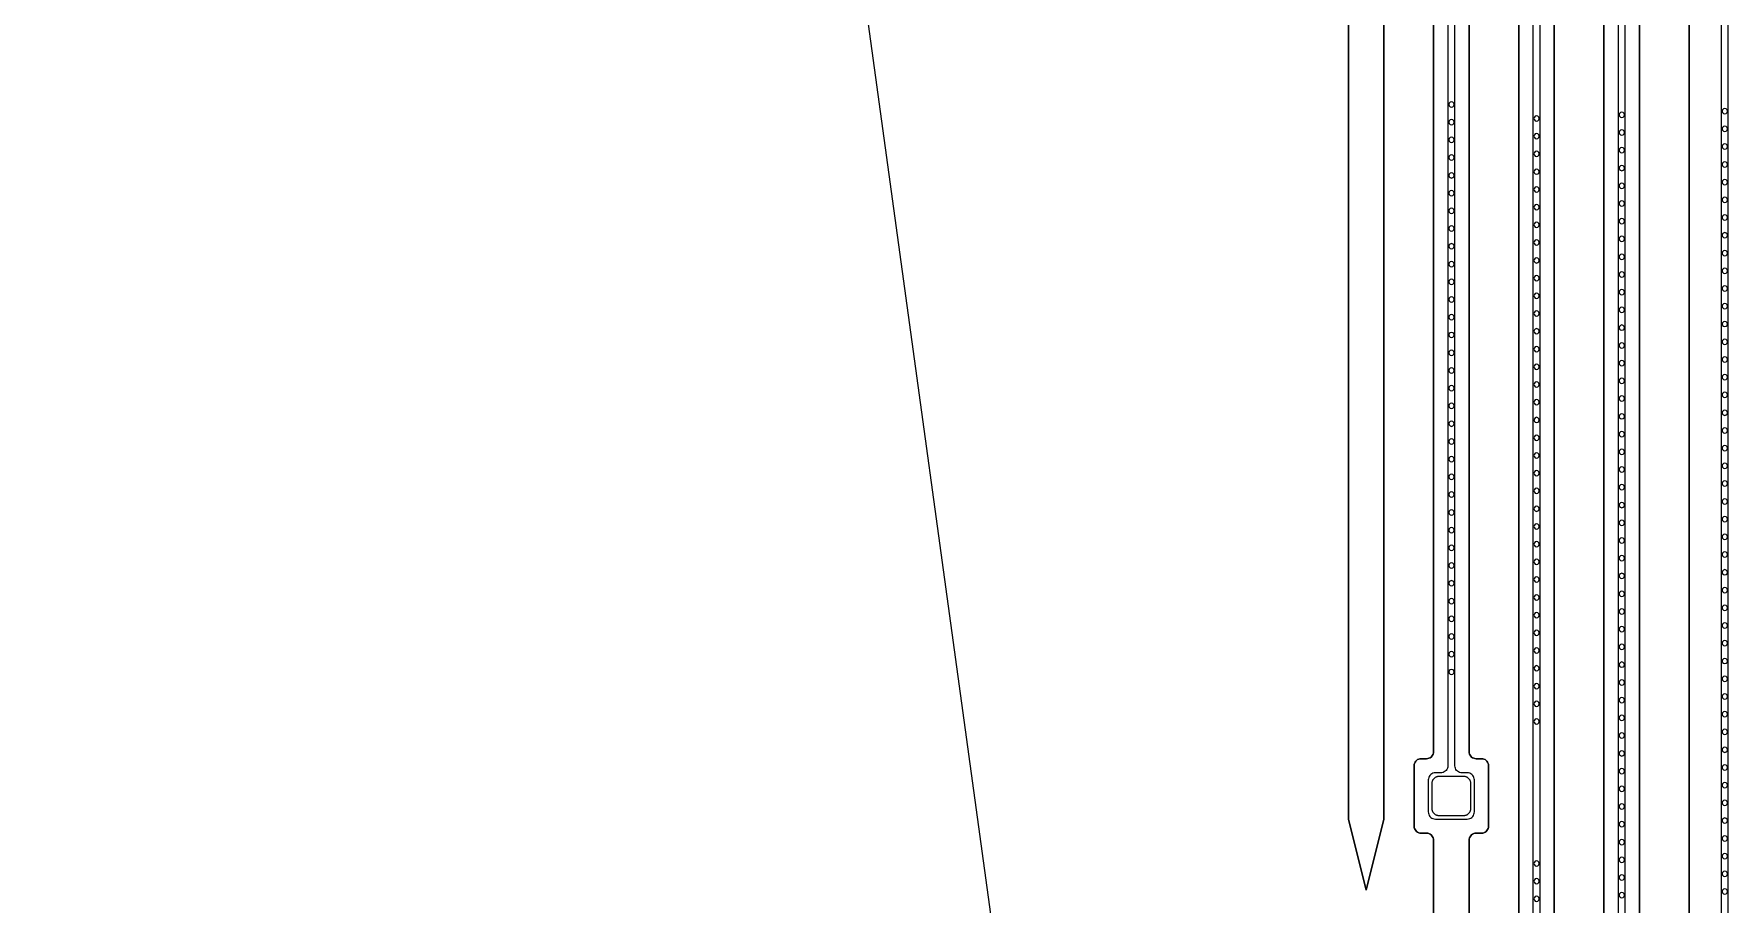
# Model space of a CAD drawing. Header units: metres. Extents: x -1550 to 1550, y -904 to 26100.
# Drawn here: x -488.5 to -11, y 604.4 to 849.7 of the extents above; entities that cross this region are included whole.
import ezdxf

# ---------------------------------------------------------------- set-up
doc = ezdxf.new("R2010")
doc.units = ezdxf.units.M
for name, color, linetype in [('Electrodes', 2, 'CONTINUOUS'), ('Metal', 4, 'CONTINUOUS'), ('pattern_ionp', 7, 'CONTINUOUS'), ('Polyimide', 3, 'CONTINUOUS'), ('Polyimide_Negative', 5, 'CONTINUOUS')]:
    doc.layers.add(name, color=color, linetype=linetype)

msp = doc.modelspace()

# ---------------------------------------------------------------- linework, layer by layer
at = {"layer": 'Electrodes'}
msp.add_lwpolyline([(-85.5, 629.42), (-85.36, 629.43), (-85.23, 629.44), (-85.09, 629.46), (-84.96, 629.49), (-84.83, 629.54), (-84.7, 629.59), (-84.58, 629.64), (-84.46, 629.71), (-84.35, 629.79), (-84.24, 629.87), (-84.13, 629.96), (-84.04, 630.06), (-83.95, 630.16), (-83.87, 630.27), (-83.79, 630.38), (-83.72, 630.5), (-83.67, 630.62), (-83.62, 630.75), (-83.57, 630.88), (-83.54, 631.01), (-83.52, 631.15), (-83.5, 631.28), (-83.5, 631.42), (-83.5, 638.42), (-83.5, 638.56), (-83.52, 638.69), (-83.54, 638.83), (-83.57, 638.96), (-83.62, 639.09), (-83.67, 639.22), (-83.72, 639.34), (-83.79, 639.46), (-83.87, 639.57), (-83.95, 639.68), (-84.04, 639.79), (-84.13, 639.88), (-84.24, 639.97), (-84.35, 640.05), (-84.46, 640.13), (-84.58, 640.2), (-84.7, 640.26), (-84.83, 640.31), (-84.96, 640.35), (-85.09, 640.38), (-85.23, 640.4), (-85.36, 640.42), (-85.5, 640.42), (-92.5, 640.42), (-92.64, 640.42), (-92.77, 640.4), (-92.91, 640.38), (-93.04, 640.35), (-93.17, 640.31), (-93.3, 640.26), (-93.42, 640.2), (-93.54, 640.13), (-93.65, 640.05), (-93.76, 639.97), (-93.87, 639.88), (-93.96, 639.79), (-94.05, 639.68), (-94.13, 639.57), (-94.21, 639.46), (-94.28, 639.34), (-94.33, 639.22), (-94.38, 639.09), (-94.43, 638.96), (-94.46, 638.83), (-94.48, 638.69), (-94.5, 638.56), (-94.5, 638.42), (-94.5, 631.42), (-94.5, 631.28), (-94.48, 631.15), (-94.46, 631.01), (-94.43, 630.88), (-94.38, 630.75), (-94.33, 630.62), (-94.28, 630.5), (-94.21, 630.38), (-94.13, 630.27), (-94.05, 630.16), (-93.96, 630.06), (-93.87, 629.96), (-93.76, 629.87), (-93.65, 629.79), (-93.54, 629.71), (-93.42, 629.64), (-93.3, 629.59), (-93.17, 629.54), (-93.04, 629.49), (-92.91, 629.46), (-92.77, 629.44), (-92.64, 629.43), (-92.5, 629.42), (-85.5, 629.42)], close=True, dxfattribs=at)
at = {"layer": 'Metal'}
for points in [[(-90, 11993.5), (-90, 643.42), (-90.03, 643.07), (-90.12, 642.74), (-90.27, 642.42), (-90.47, 642.14), (-90.71, 641.89), (-91, 641.69), (-91.32, 641.54), (-91.65, 641.45), (-92, 641.42), (-93.5, 641.42), (-93.85, 641.39), (-94.18, 641.3), (-94.5, 641.15), (-94.79, 640.95), (-95.03, 640.71), (-95.23, 640.42), (-95.38, 640.1), (-95.47, 639.77), (-95.5, 639.42), (-95.5, 630.42), (-95.47, 630.07), (-95.38, 629.74), (-95.23, 629.42), (-95.03, 629.14), (-94.79, 628.89), (-94.5, 628.69), (-94.18, 628.54), (-93.85, 628.45), (-93.5, 628.42), (-84.5, 628.42), (-84.15, 628.45), (-83.82, 628.54), (-83.5, 628.69), (-83.21, 628.89), (-82.97, 629.14), (-82.77, 629.42), (-82.62, 629.74), (-82.53, 630.07), (-82.5, 630.42), (-82.5, 639.42), (-82.53, 639.77), (-82.62, 640.1), (-82.77, 640.42), (-82.97, 640.71), (-83.21, 640.95), (-83.5, 641.15), (-83.82, 641.3), (-84.15, 641.39), (-84.5, 641.42), (-86, 641.42), (-86.35, 641.45), (-86.68, 641.54), (-87, 641.69), (-87.29, 641.89), (-87.53, 642.14), (-87.73, 642.42), (-87.88, 642.74), (-87.97, 643.07), (-88, 643.42), (-88, 11993.5)], [(-66, 11993.5), (-66, 389.45)], [(-64, 389.45), (-64, 11993.5)], [(-42, 11993.5), (-42, 135.48)], [(-40, 135.48), (-40, 11993.5)], [(-13, 11993.5), (-13, -118.48)], [(-11, -118.48), (-11, 11993.5)]]:
    msp.add_lwpolyline(points, dxfattribs=at)
at = {"layer": 'pattern_ionp'}
for points in [[(-88.21, 829.86), (-88.31, 830.24), (-88.59, 830.51), (-88.96, 830.61), (-89.34, 830.51), (-89.61, 830.24), (-89.71, 829.86), (-89.61, 829.49), (-89.34, 829.21), (-88.96, 829.11), (-88.59, 829.21), (-88.31, 829.49), (-88.21, 829.86)], [(-64.21, 825.9), (-64.31, 826.27), (-64.59, 826.55), (-64.96, 826.65), (-65.34, 826.55), (-65.61, 826.27), (-65.71, 825.9), (-65.61, 825.52), (-65.34, 825.25), (-64.96, 825.15), (-64.59, 825.25), (-64.31, 825.52), (-64.21, 825.9)], [(-40.21, 826.93), (-40.31, 827.3), (-40.59, 827.58), (-40.96, 827.68), (-41.34, 827.58), (-41.61, 827.3), (-41.71, 826.93), (-41.61, 826.55), (-41.34, 826.28), (-40.96, 826.18), (-40.59, 826.28), (-40.31, 826.55), (-40.21, 826.93)], [(-11.21, 827.96), (-11.31, 828.33), (-11.59, 828.61), (-11.96, 828.71), (-12.34, 828.61), (-12.61, 828.33), (-12.71, 827.96), (-12.61, 827.58), (-12.34, 827.31), (-11.96, 827.21), (-11.59, 827.31), (-11.31, 827.58), (-11.21, 827.96)], [(-88.21, 824.86), (-88.31, 825.24), (-88.59, 825.51), (-88.96, 825.61), (-89.34, 825.51), (-89.61, 825.24), (-89.71, 824.86), (-89.61, 824.49), (-89.34, 824.21), (-88.96, 824.11), (-88.59, 824.21), (-88.31, 824.49), (-88.21, 824.86)], [(-64.21, 820.9), (-64.31, 821.27), (-64.59, 821.55), (-64.96, 821.65), (-65.34, 821.55), (-65.61, 821.27), (-65.71, 820.9), (-65.61, 820.52), (-65.34, 820.25), (-64.96, 820.15), (-64.59, 820.25), (-64.31, 820.52), (-64.21, 820.9)], [(-40.21, 821.93), (-40.31, 822.3), (-40.59, 822.58), (-40.96, 822.68), (-41.34, 822.58), (-41.61, 822.3), (-41.71, 821.93), (-41.61, 821.55), (-41.34, 821.28), (-40.96, 821.18), (-40.59, 821.28), (-40.31, 821.55), (-40.21, 821.93)], [(-11.21, 822.96), (-11.31, 823.33), (-11.59, 823.61), (-11.96, 823.71), (-12.34, 823.61), (-12.61, 823.33), (-12.71, 822.96), (-12.61, 822.58), (-12.34, 822.31), (-11.96, 822.21), (-11.59, 822.31), (-11.31, 822.58), (-11.21, 822.96)], [(-88.21, 819.86), (-88.31, 820.24), (-88.59, 820.51), (-88.96, 820.61), (-89.34, 820.51), (-89.61, 820.24), (-89.71, 819.86), (-89.61, 819.49), (-89.34, 819.21), (-88.96, 819.11), (-88.59, 819.21), (-88.31, 819.49), (-88.21, 819.86)], [(-64.21, 815.9), (-64.31, 816.27), (-64.59, 816.55), (-64.96, 816.65), (-65.34, 816.55), (-65.61, 816.27), (-65.71, 815.9), (-65.61, 815.52), (-65.34, 815.25), (-64.96, 815.15), (-64.59, 815.25), (-64.31, 815.52), (-64.21, 815.9)], [(-40.21, 816.93), (-40.31, 817.3), (-40.59, 817.58), (-40.96, 817.68), (-41.34, 817.58), (-41.61, 817.3), (-41.71, 816.93), (-41.61, 816.55), (-41.34, 816.28), (-40.96, 816.18), (-40.59, 816.28), (-40.31, 816.55), (-40.21, 816.93)], [(-11.21, 817.96), (-11.31, 818.33), (-11.59, 818.61), (-11.96, 818.71), (-12.34, 818.61), (-12.61, 818.33), (-12.71, 817.96), (-12.61, 817.58), (-12.34, 817.31), (-11.96, 817.21), (-11.59, 817.31), (-11.31, 817.58), (-11.21, 817.96)], [(-88.21, 814.86), (-88.31, 815.24), (-88.59, 815.51), (-88.96, 815.61), (-89.34, 815.51), (-89.61, 815.24), (-89.71, 814.86), (-89.61, 814.49), (-89.34, 814.21), (-88.96, 814.11), (-88.59, 814.21), (-88.31, 814.49), (-88.21, 814.86)], [(-40.21, 811.93), (-40.31, 812.3), (-40.59, 812.58), (-40.96, 812.68), (-41.34, 812.58), (-41.61, 812.3), (-41.71, 811.93), (-41.61, 811.55), (-41.34, 811.28), (-40.96, 811.18), (-40.59, 811.28), (-40.31, 811.55), (-40.21, 811.93)], [(-11.21, 812.96), (-11.31, 813.33), (-11.59, 813.61), (-11.96, 813.71), (-12.34, 813.61), (-12.61, 813.33), (-12.71, 812.96), (-12.61, 812.58), (-12.34, 812.31), (-11.96, 812.21), (-11.59, 812.31), (-11.31, 812.58), (-11.21, 812.96)], [(-88.21, 809.86), (-88.31, 810.24), (-88.59, 810.51), (-88.96, 810.61), (-89.34, 810.51), (-89.61, 810.24), (-89.71, 809.86), (-89.61, 809.49), (-89.34, 809.21), (-88.96, 809.11), (-88.59, 809.21), (-88.31, 809.49), (-88.21, 809.86)], [(-64.21, 810.9), (-64.31, 811.27), (-64.59, 811.55), (-64.96, 811.65), (-65.34, 811.55), (-65.61, 811.27), (-65.71, 810.9), (-65.61, 810.52), (-65.34, 810.25), (-64.96, 810.15), (-64.59, 810.25), (-64.31, 810.52), (-64.21, 810.9)], [(-40.21, 806.93), (-40.31, 807.3), (-40.59, 807.58), (-40.96, 807.68), (-41.34, 807.58), (-41.61, 807.3), (-41.71, 806.93), (-41.61, 806.55), (-41.34, 806.28), (-40.96, 806.18), (-40.59, 806.28), (-40.31, 806.55), (-40.21, 806.93)], [(-11.21, 807.96), (-11.31, 808.33), (-11.59, 808.61), (-11.96, 808.71), (-12.34, 808.61), (-12.61, 808.33), (-12.71, 807.96), (-12.61, 807.58), (-12.34, 807.31), (-11.96, 807.21), (-11.59, 807.31), (-11.31, 807.58), (-11.21, 807.96)], [(-88.21, 804.86), (-88.31, 805.24), (-88.59, 805.51), (-88.96, 805.61), (-89.34, 805.51), (-89.61, 805.24), (-89.71, 804.86), (-89.61, 804.49), (-89.34, 804.21), (-88.96, 804.11), (-88.59, 804.21), (-88.31, 804.49), (-88.21, 804.86)], [(-64.21, 805.9), (-64.31, 806.27), (-64.59, 806.55), (-64.96, 806.65), (-65.34, 806.55), (-65.61, 806.27), (-65.71, 805.9), (-65.61, 805.52), (-65.34, 805.25), (-64.96, 805.15), (-64.59, 805.25), (-64.31, 805.52), (-64.21, 805.9)], [(-40.21, 801.93), (-40.31, 802.3), (-40.59, 802.58), (-40.96, 802.68), (-41.34, 802.58), (-41.61, 802.3), (-41.71, 801.93), (-41.61, 801.55), (-41.34, 801.28), (-40.96, 801.18), (-40.59, 801.28), (-40.31, 801.55), (-40.21, 801.93)], [(-11.21, 802.96), (-11.31, 803.33), (-11.59, 803.61), (-11.96, 803.71), (-12.34, 803.61), (-12.61, 803.33), (-12.71, 802.96), (-12.61, 802.58), (-12.34, 802.31), (-11.96, 802.21), (-11.59, 802.31), (-11.31, 802.58), (-11.21, 802.96)], [(-88.21, 799.86), (-88.31, 800.24), (-88.59, 800.51), (-88.96, 800.61), (-89.34, 800.51), (-89.61, 800.24), (-89.71, 799.86), (-89.61, 799.49), (-89.34, 799.21), (-88.96, 799.11), (-88.59, 799.21), (-88.31, 799.49), (-88.21, 799.86)], [(-64.21, 800.9), (-64.31, 801.27), (-64.59, 801.55), (-64.96, 801.65), (-65.34, 801.55), (-65.61, 801.27), (-65.71, 800.9), (-65.61, 800.52), (-65.34, 800.25), (-64.96, 800.15), (-64.59, 800.25), (-64.31, 800.52), (-64.21, 800.9)], [(-40.21, 796.93), (-40.31, 797.3), (-40.59, 797.58), (-40.96, 797.68), (-41.34, 797.58), (-41.61, 797.3), (-41.71, 796.93), (-41.61, 796.55), (-41.34, 796.28), (-40.96, 796.18), (-40.59, 796.28), (-40.31, 796.55), (-40.21, 796.93)], [(-11.21, 797.96), (-11.31, 798.33), (-11.59, 798.61), (-11.96, 798.71), (-12.34, 798.61), (-12.61, 798.33), (-12.71, 797.96), (-12.61, 797.58), (-12.34, 797.31), (-11.96, 797.21), (-11.59, 797.31), (-11.31, 797.58), (-11.21, 797.96)], [(-88.21, 794.86), (-88.31, 795.24), (-88.59, 795.51), (-88.96, 795.61), (-89.34, 795.51), (-89.61, 795.24), (-89.71, 794.86), (-89.61, 794.49), (-89.34, 794.21), (-88.96, 794.11), (-88.59, 794.21), (-88.31, 794.49), (-88.21, 794.86)], [(-64.21, 795.9), (-64.31, 796.27), (-64.59, 796.55), (-64.96, 796.65), (-65.34, 796.55), (-65.61, 796.27), (-65.71, 795.9), (-65.61, 795.52), (-65.34, 795.25), (-64.96, 795.15), (-64.59, 795.25), (-64.31, 795.52), (-64.21, 795.9)], [(-40.21, 791.93), (-40.31, 792.3), (-40.59, 792.58), (-40.96, 792.68), (-41.34, 792.58), (-41.61, 792.3), (-41.71, 791.93), (-41.61, 791.55), (-41.34, 791.28), (-40.96, 791.18), (-40.59, 791.28), (-40.31, 791.55), (-40.21, 791.93)], [(-11.21, 792.96), (-11.31, 793.33), (-11.59, 793.61), (-11.96, 793.71), (-12.34, 793.61), (-12.61, 793.33), (-12.71, 792.96), (-12.61, 792.58), (-12.34, 792.31), (-11.96, 792.21), (-11.59, 792.31), (-11.31, 792.58), (-11.21, 792.96)], [(-88.21, 789.86), (-88.31, 790.24), (-88.59, 790.51), (-88.96, 790.61), (-89.34, 790.51), (-89.61, 790.24), (-89.71, 789.86), (-89.61, 789.49), (-89.34, 789.21), (-88.96, 789.11), (-88.59, 789.21), (-88.31, 789.49), (-88.21, 789.86)], [(-64.21, 790.9), (-64.31, 791.27), (-64.59, 791.55), (-64.96, 791.65), (-65.34, 791.55), (-65.61, 791.27), (-65.71, 790.9), (-65.61, 790.52), (-65.34, 790.25), (-64.96, 790.15), (-64.59, 790.25), (-64.31, 790.52), (-64.21, 790.9)], [(-11.21, 787.96), (-11.31, 788.33), (-11.59, 788.61), (-11.96, 788.71), (-12.34, 788.61), (-12.61, 788.33), (-12.71, 787.96), (-12.61, 787.58), (-12.34, 787.31), (-11.96, 787.21), (-11.59, 787.31), (-11.31, 787.58), (-11.21, 787.96)], [(-88.21, 784.86), (-88.31, 785.24), (-88.59, 785.51), (-88.96, 785.61), (-89.34, 785.51), (-89.61, 785.24), (-89.71, 784.86), (-89.61, 784.49), (-89.34, 784.21), (-88.96, 784.11), (-88.59, 784.21), (-88.31, 784.49), (-88.21, 784.86)], [(-64.21, 785.9), (-64.31, 786.27), (-64.59, 786.55), (-64.96, 786.65), (-65.34, 786.55), (-65.61, 786.27), (-65.71, 785.9), (-65.61, 785.52), (-65.34, 785.25), (-64.96, 785.15), (-64.59, 785.25), (-64.31, 785.52), (-64.21, 785.9)], [(-40.21, 786.93), (-40.31, 787.3), (-40.59, 787.58), (-40.96, 787.68), (-41.34, 787.58), (-41.61, 787.3), (-41.71, 786.93), (-41.61, 786.55), (-41.34, 786.28), (-40.96, 786.18), (-40.59, 786.28), (-40.31, 786.55), (-40.21, 786.93)], [(-11.21, 782.96), (-11.31, 783.33), (-11.59, 783.61), (-11.96, 783.71), (-12.34, 783.61), (-12.61, 783.33), (-12.71, 782.96), (-12.61, 782.58), (-12.34, 782.31), (-11.96, 782.21), (-11.59, 782.31), (-11.31, 782.58), (-11.21, 782.96)], [(-88.21, 779.86), (-88.31, 780.24), (-88.59, 780.51), (-88.96, 780.61), (-89.34, 780.51), (-89.61, 780.24), (-89.71, 779.86), (-89.61, 779.49), (-89.34, 779.21), (-88.96, 779.11), (-88.59, 779.21), (-88.31, 779.49), (-88.21, 779.86)], [(-64.21, 780.9), (-64.31, 781.27), (-64.59, 781.55), (-64.96, 781.65), (-65.34, 781.55), (-65.61, 781.27), (-65.71, 780.9), (-65.61, 780.52), (-65.34, 780.25), (-64.96, 780.15), (-64.59, 780.25), (-64.31, 780.52), (-64.21, 780.9)], [(-40.21, 781.93), (-40.31, 782.3), (-40.59, 782.58), (-40.96, 782.68), (-41.34, 782.58), (-41.61, 782.3), (-41.71, 781.93), (-41.61, 781.55), (-41.34, 781.28), (-40.96, 781.18), (-40.59, 781.28), (-40.31, 781.55), (-40.21, 781.93)], [(-11.21, 777.96), (-11.31, 778.33), (-11.59, 778.61), (-11.96, 778.71), (-12.34, 778.61), (-12.61, 778.33), (-12.71, 777.96), (-12.61, 777.58), (-12.34, 777.31), (-11.96, 777.21), (-11.59, 777.31), (-11.31, 777.58), (-11.21, 777.96)], [(-88.21, 774.86), (-88.31, 775.24), (-88.59, 775.51), (-88.96, 775.61), (-89.34, 775.51), (-89.61, 775.24), (-89.71, 774.86), (-89.61, 774.49), (-89.34, 774.21), (-88.96, 774.11), (-88.59, 774.21), (-88.31, 774.49), (-88.21, 774.86)], [(-64.21, 775.9), (-64.31, 776.27), (-64.59, 776.55), (-64.96, 776.65), (-65.34, 776.55), (-65.61, 776.27), (-65.71, 775.9), (-65.61, 775.52), (-65.34, 775.25), (-64.96, 775.15), (-64.59, 775.25), (-64.31, 775.52), (-64.21, 775.9)], [(-40.21, 776.93), (-40.31, 777.3), (-40.59, 777.58), (-40.96, 777.68), (-41.34, 777.58), (-41.61, 777.3), (-41.71, 776.93), (-41.61, 776.55), (-41.34, 776.28), (-40.96, 776.18), (-40.59, 776.28), (-40.31, 776.55), (-40.21, 776.93)], [(-11.21, 772.96), (-11.31, 773.33), (-11.59, 773.61), (-11.96, 773.71), (-12.34, 773.61), (-12.61, 773.33), (-12.71, 772.96), (-12.61, 772.58), (-12.34, 772.31), (-11.96, 772.21), (-11.59, 772.31), (-11.31, 772.58), (-11.21, 772.96)], [(-88.21, 769.86), (-88.31, 770.24), (-88.59, 770.51), (-88.96, 770.61), (-89.34, 770.51), (-89.61, 770.24), (-89.71, 769.86), (-89.61, 769.49), (-89.34, 769.21), (-88.96, 769.11), (-88.59, 769.21), (-88.31, 769.49), (-88.21, 769.86)], [(-64.21, 770.9), (-64.31, 771.27), (-64.59, 771.55), (-64.96, 771.65), (-65.34, 771.55), (-65.61, 771.27), (-65.71, 770.9), (-65.61, 770.52), (-65.34, 770.25), (-64.96, 770.15), (-64.59, 770.25), (-64.31, 770.52), (-64.21, 770.9)], [(-40.21, 771.93), (-40.31, 772.3), (-40.59, 772.58), (-40.96, 772.68), (-41.34, 772.58), (-41.61, 772.3), (-41.71, 771.93), (-41.61, 771.55), (-41.34, 771.28), (-40.96, 771.18), (-40.59, 771.28), (-40.31, 771.55), (-40.21, 771.93)], [(-88.21, 764.86), (-88.31, 765.24), (-88.59, 765.51), (-88.96, 765.61), (-89.34, 765.51), (-89.61, 765.24), (-89.71, 764.86), (-89.61, 764.49), (-89.34, 764.21), (-88.96, 764.11), (-88.59, 764.21), (-88.31, 764.49), (-88.21, 764.86)], [(-64.21, 765.9), (-64.31, 766.27), (-64.59, 766.55), (-64.96, 766.65), (-65.34, 766.55), (-65.61, 766.27), (-65.71, 765.9), (-65.61, 765.52), (-65.34, 765.25), (-64.96, 765.15), (-64.59, 765.25), (-64.31, 765.52), (-64.21, 765.9)], [(-40.21, 766.93), (-40.31, 767.3), (-40.59, 767.58), (-40.96, 767.68), (-41.34, 767.58), (-41.61, 767.3), (-41.71, 766.93), (-41.61, 766.55), (-41.34, 766.28), (-40.96, 766.18), (-40.59, 766.28), (-40.31, 766.55), (-40.21, 766.93)], [(-11.21, 767.96), (-11.31, 768.33), (-11.59, 768.61), (-11.96, 768.71), (-12.34, 768.61), (-12.61, 768.33), (-12.71, 767.96), (-12.61, 767.58), (-12.34, 767.31), (-11.96, 767.21), (-11.59, 767.31), (-11.31, 767.58), (-11.21, 767.96)], [(-88.21, 759.86), (-88.31, 760.24), (-88.59, 760.51), (-88.96, 760.61), (-89.34, 760.51), (-89.61, 760.24), (-89.71, 759.86), (-89.61, 759.49), (-89.34, 759.21), (-88.96, 759.11), (-88.59, 759.21), (-88.31, 759.49), (-88.21, 759.86)], [(-64.21, 760.9), (-64.31, 761.27), (-64.59, 761.55), (-64.96, 761.65), (-65.34, 761.55), (-65.61, 761.27), (-65.71, 760.9), (-65.61, 760.52), (-65.34, 760.25), (-64.96, 760.15), (-64.59, 760.25), (-64.31, 760.52), (-64.21, 760.9)], [(-40.21, 761.93), (-40.31, 762.3), (-40.59, 762.58), (-40.96, 762.68), (-41.34, 762.58), (-41.61, 762.3), (-41.71, 761.93), (-41.61, 761.55), (-41.34, 761.28), (-40.96, 761.18), (-40.59, 761.28), (-40.31, 761.55), (-40.21, 761.93)], [(-11.21, 762.96), (-11.31, 763.33), (-11.59, 763.61), (-11.96, 763.71), (-12.34, 763.61), (-12.61, 763.33), (-12.71, 762.96), (-12.61, 762.58), (-12.34, 762.31), (-11.96, 762.21), (-11.59, 762.31), (-11.31, 762.58), (-11.21, 762.96)], [(-88.21, 754.86), (-88.31, 755.24), (-88.59, 755.51), (-88.96, 755.61), (-89.34, 755.51), (-89.61, 755.24), (-89.71, 754.86), (-89.61, 754.49), (-89.34, 754.21), (-88.96, 754.11), (-88.59, 754.21), (-88.31, 754.49), (-88.21, 754.86)], [(-64.21, 755.9), (-64.31, 756.27), (-64.59, 756.55), (-64.96, 756.65), (-65.34, 756.55), (-65.61, 756.27), (-65.71, 755.9), (-65.61, 755.52), (-65.34, 755.25), (-64.96, 755.15), (-64.59, 755.25), (-64.31, 755.52), (-64.21, 755.9)], [(-40.21, 756.93), (-40.31, 757.3), (-40.59, 757.58), (-40.96, 757.68), (-41.34, 757.58), (-41.61, 757.3), (-41.71, 756.93), (-41.61, 756.55), (-41.34, 756.28), (-40.96, 756.18), (-40.59, 756.28), (-40.31, 756.55), (-40.21, 756.93)], [(-11.21, 757.96), (-11.31, 758.33), (-11.59, 758.61), (-11.96, 758.71), (-12.34, 758.61), (-12.61, 758.33), (-12.71, 757.96), (-12.61, 757.58), (-12.34, 757.31), (-11.96, 757.21), (-11.59, 757.31), (-11.31, 757.58), (-11.21, 757.96)], [(-88.21, 749.86), (-88.31, 750.24), (-88.59, 750.51), (-88.96, 750.61), (-89.34, 750.51), (-89.61, 750.24), (-89.71, 749.86), (-89.61, 749.49), (-89.34, 749.21), (-88.96, 749.11), (-88.59, 749.21), (-88.31, 749.49), (-88.21, 749.86)], [(-64.21, 750.9), (-64.31, 751.27), (-64.59, 751.55), (-64.96, 751.65), (-65.34, 751.55), (-65.61, 751.27), (-65.71, 750.9), (-65.61, 750.52), (-65.34, 750.25), (-64.96, 750.15), (-64.59, 750.25), (-64.31, 750.52), (-64.21, 750.9)], [(-40.21, 751.93), (-40.31, 752.3), (-40.59, 752.58), (-40.96, 752.68), (-41.34, 752.58), (-41.61, 752.3), (-41.71, 751.93), (-41.61, 751.55), (-41.34, 751.28), (-40.96, 751.18), (-40.59, 751.28), (-40.31, 751.55), (-40.21, 751.93)], [(-11.21, 752.96), (-11.31, 753.33), (-11.59, 753.61), (-11.96, 753.71), (-12.34, 753.61), (-12.61, 753.33), (-12.71, 752.96), (-12.61, 752.58), (-12.34, 752.31), (-11.96, 752.21), (-11.59, 752.31), (-11.31, 752.58), (-11.21, 752.96)], [(-88.21, 744.86), (-88.31, 745.24), (-88.59, 745.51), (-88.96, 745.61), (-89.34, 745.51), (-89.61, 745.24), (-89.71, 744.86), (-89.61, 744.49), (-89.34, 744.21), (-88.96, 744.11), (-88.59, 744.21), (-88.31, 744.49), (-88.21, 744.86)], [(-64.21, 745.9), (-64.31, 746.27), (-64.59, 746.55), (-64.96, 746.65), (-65.34, 746.55), (-65.61, 746.27), (-65.71, 745.9), (-65.61, 745.52), (-65.34, 745.25), (-64.96, 745.15), (-64.59, 745.25), (-64.31, 745.52), (-64.21, 745.9)], [(-40.21, 746.93), (-40.31, 747.3), (-40.59, 747.58), (-40.96, 747.68), (-41.34, 747.58), (-41.61, 747.3), (-41.71, 746.93), (-41.61, 746.55), (-41.34, 746.28), (-40.96, 746.18), (-40.59, 746.28), (-40.31, 746.55), (-40.21, 746.93)], [(-11.21, 747.96), (-11.31, 748.33), (-11.59, 748.61), (-11.96, 748.71), (-12.34, 748.61), (-12.61, 748.33), (-12.71, 747.96), (-12.61, 747.58), (-12.34, 747.31), (-11.96, 747.21), (-11.59, 747.31), (-11.31, 747.58), (-11.21, 747.96)], [(-88.21, 739.86), (-88.31, 740.24), (-88.59, 740.51), (-88.96, 740.61), (-89.34, 740.51), (-89.61, 740.24), (-89.71, 739.86), (-89.61, 739.49), (-89.34, 739.21), (-88.96, 739.11), (-88.59, 739.21), (-88.31, 739.49), (-88.21, 739.86)], [(-64.21, 740.9), (-64.31, 741.27), (-64.59, 741.55), (-64.96, 741.65), (-65.34, 741.55), (-65.61, 741.27), (-65.71, 740.9), (-65.61, 740.52), (-65.34, 740.25), (-64.96, 740.15), (-64.59, 740.25), (-64.31, 740.52), (-64.21, 740.9)], [(-40.21, 741.93), (-40.31, 742.3), (-40.59, 742.58), (-40.96, 742.68), (-41.34, 742.58), (-41.61, 742.3), (-41.71, 741.93), (-41.61, 741.55), (-41.34, 741.28), (-40.96, 741.18), (-40.59, 741.28), (-40.31, 741.55), (-40.21, 741.93)], [(-11.21, 742.96), (-11.31, 743.33), (-11.59, 743.61), (-11.96, 743.71), (-12.34, 743.61), (-12.61, 743.33), (-12.71, 742.96), (-12.61, 742.58), (-12.34, 742.31), (-11.96, 742.21), (-11.59, 742.31), (-11.31, 742.58), (-11.21, 742.96)], [(-88.21, 734.86), (-88.31, 735.24), (-88.59, 735.51), (-88.96, 735.61), (-89.34, 735.51), (-89.61, 735.24), (-89.71, 734.86), (-89.61, 734.49), (-89.34, 734.21), (-88.96, 734.11), (-88.59, 734.21), (-88.31, 734.49), (-88.21, 734.86)], [(-64.21, 735.9), (-64.31, 736.27), (-64.59, 736.55), (-64.96, 736.65), (-65.34, 736.55), (-65.61, 736.27), (-65.71, 735.9), (-65.61, 735.52), (-65.34, 735.25), (-64.96, 735.15), (-64.59, 735.25), (-64.31, 735.52), (-64.21, 735.9)], [(-40.21, 736.93), (-40.31, 737.3), (-40.59, 737.58), (-40.96, 737.68), (-41.34, 737.58), (-41.61, 737.3), (-41.71, 736.93), (-41.61, 736.55), (-41.34, 736.28), (-40.96, 736.18), (-40.59, 736.28), (-40.31, 736.55), (-40.21, 736.93)], [(-11.21, 737.96), (-11.31, 738.33), (-11.59, 738.61), (-11.96, 738.71), (-12.34, 738.61), (-12.61, 738.33), (-12.71, 737.96), (-12.61, 737.58), (-12.34, 737.31), (-11.96, 737.21), (-11.59, 737.31), (-11.31, 737.58), (-11.21, 737.96)], [(-88.21, 729.86), (-88.31, 730.24), (-88.59, 730.51), (-88.96, 730.61), (-89.34, 730.51), (-89.61, 730.24), (-89.71, 729.86), (-89.61, 729.49), (-89.34, 729.21), (-88.96, 729.11), (-88.59, 729.21), (-88.31, 729.49), (-88.21, 729.86)], [(-64.21, 730.9), (-64.31, 731.27), (-64.59, 731.55), (-64.96, 731.65), (-65.34, 731.55), (-65.61, 731.27), (-65.71, 730.9), (-65.61, 730.52), (-65.34, 730.25), (-64.96, 730.15), (-64.59, 730.25), (-64.31, 730.52), (-64.21, 730.9)], [(-40.21, 731.93), (-40.31, 732.3), (-40.59, 732.58), (-40.96, 732.68), (-41.34, 732.58), (-41.61, 732.3), (-41.71, 731.93), (-41.61, 731.55), (-41.34, 731.28), (-40.96, 731.18), (-40.59, 731.28), (-40.31, 731.55), (-40.21, 731.93)], [(-11.21, 732.96), (-11.31, 733.33), (-11.59, 733.61), (-11.96, 733.71), (-12.34, 733.61), (-12.61, 733.33), (-12.71, 732.96), (-12.61, 732.58), (-12.34, 732.31), (-11.96, 732.21), (-11.59, 732.31), (-11.31, 732.58), (-11.21, 732.96)], [(-64.21, 725.9), (-64.31, 726.27), (-64.59, 726.55), (-64.96, 726.65), (-65.34, 726.55), (-65.61, 726.27), (-65.71, 725.9), (-65.61, 725.52), (-65.34, 725.25), (-64.96, 725.15), (-64.59, 725.25), (-64.31, 725.52), (-64.21, 725.9)], [(-40.21, 726.93), (-40.31, 727.3), (-40.59, 727.58), (-40.96, 727.68), (-41.34, 727.58), (-41.61, 727.3), (-41.71, 726.93), (-41.61, 726.55), (-41.34, 726.28), (-40.96, 726.18), (-40.59, 726.28), (-40.31, 726.55), (-40.21, 726.93)], [(-11.21, 727.96), (-11.31, 728.33), (-11.59, 728.61), (-11.96, 728.71), (-12.34, 728.61), (-12.61, 728.33), (-12.71, 727.96), (-12.61, 727.58), (-12.34, 727.31), (-11.96, 727.21), (-11.59, 727.31), (-11.31, 727.58), (-11.21, 727.96)], [(-88.21, 724.86), (-88.31, 725.24), (-88.59, 725.51), (-88.96, 725.61), (-89.34, 725.51), (-89.61, 725.24), (-89.71, 724.86), (-89.61, 724.49), (-89.34, 724.21), (-88.96, 724.11), (-88.59, 724.21), (-88.31, 724.49), (-88.21, 724.86)], [(-64.21, 720.9), (-64.31, 721.27), (-64.59, 721.55), (-64.96, 721.65), (-65.34, 721.55), (-65.61, 721.27), (-65.71, 720.9), (-65.61, 720.52), (-65.34, 720.25), (-64.96, 720.15), (-64.59, 720.25), (-64.31, 720.52), (-64.21, 720.9)], [(-40.21, 721.93), (-40.31, 722.3), (-40.59, 722.58), (-40.96, 722.68), (-41.34, 722.58), (-41.61, 722.3), (-41.71, 721.93), (-41.61, 721.55), (-41.34, 721.28), (-40.96, 721.18), (-40.59, 721.28), (-40.31, 721.55), (-40.21, 721.93)], [(-11.21, 722.96), (-11.31, 723.33), (-11.59, 723.61), (-11.96, 723.71), (-12.34, 723.61), (-12.61, 723.33), (-12.71, 722.96), (-12.61, 722.58), (-12.34, 722.31), (-11.96, 722.21), (-11.59, 722.31), (-11.31, 722.58), (-11.21, 722.96)], [(-88.21, 719.86), (-88.31, 720.24), (-88.59, 720.51), (-88.96, 720.61), (-89.34, 720.51), (-89.61, 720.24), (-89.71, 719.86), (-89.61, 719.49), (-89.34, 719.21), (-88.96, 719.11), (-88.59, 719.21), (-88.31, 719.49), (-88.21, 719.86)], [(-64.21, 715.9), (-64.31, 716.27), (-64.59, 716.55), (-64.96, 716.65), (-65.34, 716.55), (-65.61, 716.27), (-65.71, 715.9), (-65.61, 715.52), (-65.34, 715.25), (-64.96, 715.15), (-64.59, 715.25), (-64.31, 715.52), (-64.21, 715.9)], [(-40.21, 716.93), (-40.31, 717.3), (-40.59, 717.58), (-40.96, 717.68), (-41.34, 717.58), (-41.61, 717.3), (-41.71, 716.93), (-41.61, 716.55), (-41.34, 716.28), (-40.96, 716.18), (-40.59, 716.28), (-40.31, 716.55), (-40.21, 716.93)], [(-11.21, 717.96), (-11.31, 718.33), (-11.59, 718.61), (-11.96, 718.71), (-12.34, 718.61), (-12.61, 718.33), (-12.71, 717.96), (-12.61, 717.58), (-12.34, 717.31), (-11.96, 717.21), (-11.59, 717.31), (-11.31, 717.58), (-11.21, 717.96)], [(-88.21, 714.86), (-88.31, 715.24), (-88.59, 715.51), (-88.96, 715.61), (-89.34, 715.51), (-89.61, 715.24), (-89.71, 714.86), (-89.61, 714.49), (-89.34, 714.21), (-88.96, 714.11), (-88.59, 714.21), (-88.31, 714.49), (-88.21, 714.86)], [(-64.21, 710.9), (-64.31, 711.27), (-64.59, 711.55), (-64.96, 711.65), (-65.34, 711.55), (-65.61, 711.27), (-65.71, 710.9), (-65.61, 710.52), (-65.34, 710.25), (-64.96, 710.15), (-64.59, 710.25), (-64.31, 710.52), (-64.21, 710.9)], [(-40.21, 711.93), (-40.31, 712.3), (-40.59, 712.58), (-40.96, 712.68), (-41.34, 712.58), (-41.61, 712.3), (-41.71, 711.93), (-41.61, 711.55), (-41.34, 711.28), (-40.96, 711.18), (-40.59, 711.28), (-40.31, 711.55), (-40.21, 711.93)], [(-11.21, 712.96), (-11.31, 713.33), (-11.59, 713.61), (-11.96, 713.71), (-12.34, 713.61), (-12.61, 713.33), (-12.71, 712.96), (-12.61, 712.58), (-12.34, 712.31), (-11.96, 712.21), (-11.59, 712.31), (-11.31, 712.58), (-11.21, 712.96)], [(-88.21, 709.86), (-88.31, 710.24), (-88.59, 710.51), (-88.96, 710.61), (-89.34, 710.51), (-89.61, 710.24), (-89.71, 709.86), (-89.61, 709.49), (-89.34, 709.21), (-88.96, 709.11), (-88.59, 709.21), (-88.31, 709.49), (-88.21, 709.86)], [(-40.21, 706.93), (-40.31, 707.3), (-40.59, 707.58), (-40.96, 707.68), (-41.34, 707.58), (-41.61, 707.3), (-41.71, 706.93), (-41.61, 706.55), (-41.34, 706.28), (-40.96, 706.18), (-40.59, 706.28), (-40.31, 706.55), (-40.21, 706.93)], [(-11.21, 707.96), (-11.31, 708.33), (-11.59, 708.61), (-11.96, 708.71), (-12.34, 708.61), (-12.61, 708.33), (-12.71, 707.96), (-12.61, 707.58), (-12.34, 707.31), (-11.96, 707.21), (-11.59, 707.31), (-11.31, 707.58), (-11.21, 707.96)], [(-88.21, 704.86), (-88.31, 705.24), (-88.59, 705.51), (-88.96, 705.61), (-89.34, 705.51), (-89.61, 705.24), (-89.71, 704.86), (-89.61, 704.49), (-89.34, 704.21), (-88.96, 704.11), (-88.59, 704.21), (-88.31, 704.49), (-88.21, 704.86)], [(-64.21, 705.9), (-64.31, 706.27), (-64.59, 706.55), (-64.96, 706.65), (-65.34, 706.55), (-65.61, 706.27), (-65.71, 705.9), (-65.61, 705.52), (-65.34, 705.25), (-64.96, 705.15), (-64.59, 705.25), (-64.31, 705.52), (-64.21, 705.9)], [(-40.21, 701.93), (-40.31, 702.3), (-40.59, 702.58), (-40.96, 702.68), (-41.34, 702.58), (-41.61, 702.3), (-41.71, 701.93), (-41.61, 701.55), (-41.34, 701.28), (-40.96, 701.18), (-40.59, 701.28), (-40.31, 701.55), (-40.21, 701.93)], [(-11.21, 702.96), (-11.31, 703.33), (-11.59, 703.61), (-11.96, 703.71), (-12.34, 703.61), (-12.61, 703.33), (-12.71, 702.96), (-12.61, 702.58), (-12.34, 702.31), (-11.96, 702.21), (-11.59, 702.31), (-11.31, 702.58), (-11.21, 702.96)], [(-88.21, 699.86), (-88.31, 700.24), (-88.59, 700.51), (-88.96, 700.61), (-89.34, 700.51), (-89.61, 700.24), (-89.71, 699.86), (-89.61, 699.49), (-89.34, 699.21), (-88.96, 699.11), (-88.59, 699.21), (-88.31, 699.49), (-88.21, 699.86)], [(-64.21, 700.9), (-64.31, 701.27), (-64.59, 701.55), (-64.96, 701.65), (-65.34, 701.55), (-65.61, 701.27), (-65.71, 700.9), (-65.61, 700.52), (-65.34, 700.25), (-64.96, 700.15), (-64.59, 700.25), (-64.31, 700.52), (-64.21, 700.9)], [(-40.21, 696.93), (-40.31, 697.3), (-40.59, 697.58), (-40.96, 697.68), (-41.34, 697.58), (-41.61, 697.3), (-41.71, 696.93), (-41.61, 696.55), (-41.34, 696.28), (-40.96, 696.18), (-40.59, 696.28), (-40.31, 696.55), (-40.21, 696.93)], [(-11.21, 697.96), (-11.31, 698.33), (-11.59, 698.61), (-11.96, 698.71), (-12.34, 698.61), (-12.61, 698.33), (-12.71, 697.96), (-12.61, 697.58), (-12.34, 697.31), (-11.96, 697.21), (-11.59, 697.31), (-11.31, 697.58), (-11.21, 697.96)], [(-88.21, 694.86), (-88.31, 695.24), (-88.59, 695.51), (-88.96, 695.61), (-89.34, 695.51), (-89.61, 695.24), (-89.71, 694.86), (-89.61, 694.49), (-89.34, 694.21), (-88.96, 694.11), (-88.59, 694.21), (-88.31, 694.49), (-88.21, 694.86)], [(-64.21, 695.9), (-64.31, 696.27), (-64.59, 696.55), (-64.96, 696.65), (-65.34, 696.55), (-65.61, 696.27), (-65.71, 695.9), (-65.61, 695.52), (-65.34, 695.25), (-64.96, 695.15), (-64.59, 695.25), (-64.31, 695.52), (-64.21, 695.9)], [(-40.21, 691.93), (-40.31, 692.3), (-40.59, 692.58), (-40.96, 692.68), (-41.34, 692.58), (-41.61, 692.3), (-41.71, 691.93), (-41.61, 691.55), (-41.34, 691.28), (-40.96, 691.18), (-40.59, 691.28), (-40.31, 691.55), (-40.21, 691.93)], [(-11.21, 692.96), (-11.31, 693.33), (-11.59, 693.61), (-11.96, 693.71), (-12.34, 693.61), (-12.61, 693.33), (-12.71, 692.96), (-12.61, 692.58), (-12.34, 692.31), (-11.96, 692.21), (-11.59, 692.31), (-11.31, 692.58), (-11.21, 692.96)], [(-88.21, 689.86), (-88.31, 690.24), (-88.59, 690.51), (-88.96, 690.61), (-89.34, 690.51), (-89.61, 690.24), (-89.71, 689.86), (-89.61, 689.49), (-89.34, 689.21), (-88.96, 689.11), (-88.59, 689.21), (-88.31, 689.49), (-88.21, 689.86)], [(-64.21, 690.9), (-64.31, 691.27), (-64.59, 691.55), (-64.96, 691.65), (-65.34, 691.55), (-65.61, 691.27), (-65.71, 690.9), (-65.61, 690.52), (-65.34, 690.25), (-64.96, 690.15), (-64.59, 690.25), (-64.31, 690.52), (-64.21, 690.9)], [(-40.21, 686.93), (-40.31, 687.3), (-40.59, 687.58), (-40.96, 687.68), (-41.34, 687.58), (-41.61, 687.3), (-41.71, 686.93), (-41.61, 686.55), (-41.34, 686.28), (-40.96, 686.18), (-40.59, 686.28), (-40.31, 686.55), (-40.21, 686.93)], [(-11.21, 687.96), (-11.31, 688.33), (-11.59, 688.61), (-11.96, 688.71), (-12.34, 688.61), (-12.61, 688.33), (-12.71, 687.96), (-12.61, 687.58), (-12.34, 687.31), (-11.96, 687.21), (-11.59, 687.31), (-11.31, 687.58), (-11.21, 687.96)], [(-88.21, 684.86), (-88.31, 685.24), (-88.59, 685.51), (-88.96, 685.61), (-89.34, 685.51), (-89.61, 685.24), (-89.71, 684.86), (-89.61, 684.49), (-89.34, 684.21), (-88.96, 684.11), (-88.59, 684.21), (-88.31, 684.49), (-88.21, 684.86)], [(-64.21, 685.9), (-64.31, 686.27), (-64.59, 686.55), (-64.96, 686.65), (-65.34, 686.55), (-65.61, 686.27), (-65.71, 685.9), (-65.61, 685.52), (-65.34, 685.25), (-64.96, 685.15), (-64.59, 685.25), (-64.31, 685.52), (-64.21, 685.9)], [(-11.21, 682.96), (-11.31, 683.33), (-11.59, 683.61), (-11.96, 683.71), (-12.34, 683.61), (-12.61, 683.33), (-12.71, 682.96), (-12.61, 682.58), (-12.34, 682.31), (-11.96, 682.21), (-11.59, 682.31), (-11.31, 682.58), (-11.21, 682.96)], [(-88.21, 679.86), (-88.31, 680.24), (-88.59, 680.51), (-88.96, 680.61), (-89.34, 680.51), (-89.61, 680.24), (-89.71, 679.86), (-89.61, 679.49), (-89.34, 679.21), (-88.96, 679.11), (-88.59, 679.21), (-88.31, 679.49), (-88.21, 679.86)], [(-64.21, 680.9), (-64.31, 681.27), (-64.59, 681.55), (-64.96, 681.65), (-65.34, 681.55), (-65.61, 681.27), (-65.71, 680.9), (-65.61, 680.52), (-65.34, 680.25), (-64.96, 680.15), (-64.59, 680.25), (-64.31, 680.52), (-64.21, 680.9)], [(-40.21, 681.93), (-40.31, 682.3), (-40.59, 682.58), (-40.96, 682.68), (-41.34, 682.58), (-41.61, 682.3), (-41.71, 681.93), (-41.61, 681.55), (-41.34, 681.28), (-40.96, 681.18), (-40.59, 681.28), (-40.31, 681.55), (-40.21, 681.93)], [(-11.21, 677.96), (-11.31, 678.33), (-11.59, 678.61), (-11.96, 678.71), (-12.34, 678.61), (-12.61, 678.33), (-12.71, 677.96), (-12.61, 677.58), (-12.34, 677.31), (-11.96, 677.21), (-11.59, 677.31), (-11.31, 677.58), (-11.21, 677.96)], [(-88.21, 674.86), (-88.31, 675.24), (-88.59, 675.51), (-88.96, 675.61), (-89.34, 675.51), (-89.61, 675.24), (-89.71, 674.86), (-89.61, 674.49), (-89.34, 674.21), (-88.96, 674.11), (-88.59, 674.21), (-88.31, 674.49), (-88.21, 674.86)], [(-64.21, 675.9), (-64.31, 676.27), (-64.59, 676.55), (-64.96, 676.65), (-65.34, 676.55), (-65.61, 676.27), (-65.71, 675.9), (-65.61, 675.52), (-65.34, 675.25), (-64.96, 675.15), (-64.59, 675.25), (-64.31, 675.52), (-64.21, 675.9)], [(-40.21, 676.93), (-40.31, 677.3), (-40.59, 677.58), (-40.96, 677.68), (-41.34, 677.58), (-41.61, 677.3), (-41.71, 676.93), (-41.61, 676.55), (-41.34, 676.28), (-40.96, 676.18), (-40.59, 676.28), (-40.31, 676.55), (-40.21, 676.93)], [(-11.21, 672.96), (-11.31, 673.33), (-11.59, 673.61), (-11.96, 673.71), (-12.34, 673.61), (-12.61, 673.33), (-12.71, 672.96), (-12.61, 672.58), (-12.34, 672.31), (-11.96, 672.21), (-11.59, 672.31), (-11.31, 672.58), (-11.21, 672.96)], [(-88.21, 669.86), (-88.31, 670.24), (-88.59, 670.51), (-88.96, 670.61), (-89.34, 670.51), (-89.61, 670.24), (-89.71, 669.86), (-89.61, 669.49), (-89.34, 669.21), (-88.96, 669.11), (-88.59, 669.21), (-88.31, 669.49), (-88.21, 669.86)], [(-64.21, 670.9), (-64.31, 671.27), (-64.59, 671.55), (-64.96, 671.65), (-65.34, 671.55), (-65.61, 671.27), (-65.71, 670.9), (-65.61, 670.52), (-65.34, 670.25), (-64.96, 670.15), (-64.59, 670.25), (-64.31, 670.52), (-64.21, 670.9)], [(-40.21, 671.93), (-40.31, 672.3), (-40.59, 672.58), (-40.96, 672.68), (-41.34, 672.58), (-41.61, 672.3), (-41.71, 671.93), (-41.61, 671.55), (-41.34, 671.28), (-40.96, 671.18), (-40.59, 671.28), (-40.31, 671.55), (-40.21, 671.93)], [(-11.21, 667.96), (-11.31, 668.33), (-11.59, 668.61), (-11.96, 668.71), (-12.34, 668.61), (-12.61, 668.33), (-12.71, 667.96), (-12.61, 667.58), (-12.34, 667.31), (-11.96, 667.21), (-11.59, 667.31), (-11.31, 667.58), (-11.21, 667.96)], [(-64.21, 665.9), (-64.31, 666.27), (-64.59, 666.55), (-64.96, 666.65), (-65.34, 666.55), (-65.61, 666.27), (-65.71, 665.9), (-65.61, 665.52), (-65.34, 665.25), (-64.96, 665.15), (-64.59, 665.25), (-64.31, 665.52), (-64.21, 665.9)], [(-40.21, 666.93), (-40.31, 667.3), (-40.59, 667.58), (-40.96, 667.68), (-41.34, 667.58), (-41.61, 667.3), (-41.71, 666.93), (-41.61, 666.55), (-41.34, 666.28), (-40.96, 666.18), (-40.59, 666.28), (-40.31, 666.55), (-40.21, 666.93)], [(-64.21, 660.9), (-64.31, 661.27), (-64.59, 661.55), (-64.96, 661.65), (-65.34, 661.55), (-65.61, 661.27), (-65.71, 660.9), (-65.61, 660.52), (-65.34, 660.25), (-64.96, 660.15), (-64.59, 660.25), (-64.31, 660.52), (-64.21, 660.9)], [(-40.21, 661.93), (-40.31, 662.3), (-40.59, 662.58), (-40.96, 662.68), (-41.34, 662.58), (-41.61, 662.3), (-41.71, 661.93), (-41.61, 661.55), (-41.34, 661.28), (-40.96, 661.18), (-40.59, 661.28), (-40.31, 661.55), (-40.21, 661.93)], [(-11.21, 662.96), (-11.31, 663.33), (-11.59, 663.61), (-11.96, 663.71), (-12.34, 663.61), (-12.61, 663.33), (-12.71, 662.96), (-12.61, 662.58), (-12.34, 662.31), (-11.96, 662.21), (-11.59, 662.31), (-11.31, 662.58), (-11.21, 662.96)], [(-64.21, 655.9), (-64.31, 656.27), (-64.59, 656.55), (-64.96, 656.65), (-65.34, 656.55), (-65.61, 656.27), (-65.71, 655.9), (-65.61, 655.52), (-65.34, 655.25), (-64.96, 655.15), (-64.59, 655.25), (-64.31, 655.52), (-64.21, 655.9)], [(-40.21, 656.93), (-40.31, 657.3), (-40.59, 657.58), (-40.96, 657.68), (-41.34, 657.58), (-41.61, 657.3), (-41.71, 656.93), (-41.61, 656.55), (-41.34, 656.28), (-40.96, 656.18), (-40.59, 656.28), (-40.31, 656.55), (-40.21, 656.93)], [(-11.21, 657.96), (-11.31, 658.33), (-11.59, 658.61), (-11.96, 658.71), (-12.34, 658.61), (-12.61, 658.33), (-12.71, 657.96), (-12.61, 657.58), (-12.34, 657.31), (-11.96, 657.21), (-11.59, 657.31), (-11.31, 657.58), (-11.21, 657.96)], [(-40.21, 651.93), (-40.31, 652.3), (-40.59, 652.58), (-40.96, 652.68), (-41.34, 652.58), (-41.61, 652.3), (-41.71, 651.93), (-41.61, 651.55), (-41.34, 651.28), (-40.96, 651.18), (-40.59, 651.28), (-40.31, 651.55), (-40.21, 651.93)], [(-11.21, 652.96), (-11.31, 653.33), (-11.59, 653.61), (-11.96, 653.71), (-12.34, 653.61), (-12.61, 653.33), (-12.71, 652.96), (-12.61, 652.58), (-12.34, 652.31), (-11.96, 652.21), (-11.59, 652.31), (-11.31, 652.58), (-11.21, 652.96)], [(-40.21, 646.93), (-40.31, 647.3), (-40.59, 647.58), (-40.96, 647.68), (-41.34, 647.58), (-41.61, 647.3), (-41.71, 646.93), (-41.61, 646.55), (-41.34, 646.28), (-40.96, 646.18), (-40.59, 646.28), (-40.31, 646.55), (-40.21, 646.93)], [(-11.21, 647.96), (-11.31, 648.33), (-11.59, 648.61), (-11.96, 648.71), (-12.34, 648.61), (-12.61, 648.33), (-12.71, 647.96), (-12.61, 647.58), (-12.34, 647.31), (-11.96, 647.21), (-11.59, 647.31), (-11.31, 647.58), (-11.21, 647.96)], [(-40.21, 641.93), (-40.31, 642.3), (-40.59, 642.58), (-40.96, 642.68), (-41.34, 642.58), (-41.61, 642.3), (-41.71, 641.93), (-41.61, 641.55), (-41.34, 641.28), (-40.96, 641.18), (-40.59, 641.28), (-40.31, 641.55), (-40.21, 641.93)], [(-11.21, 642.96), (-11.31, 643.33), (-11.59, 643.61), (-11.96, 643.71), (-12.34, 643.61), (-12.61, 643.33), (-12.71, 642.96), (-12.61, 642.58), (-12.34, 642.31), (-11.96, 642.21), (-11.59, 642.31), (-11.31, 642.58), (-11.21, 642.96)], [(-40.21, 636.93), (-40.31, 637.3), (-40.59, 637.58), (-40.96, 637.68), (-41.34, 637.58), (-41.61, 637.3), (-41.71, 636.93), (-41.61, 636.55), (-41.34, 636.28), (-40.96, 636.18), (-40.59, 636.28), (-40.31, 636.55), (-40.21, 636.93)], [(-11.21, 637.96), (-11.31, 638.33), (-11.59, 638.61), (-11.96, 638.71), (-12.34, 638.61), (-12.61, 638.33), (-12.71, 637.96), (-12.61, 637.58), (-12.34, 637.31), (-11.96, 637.21), (-11.59, 637.31), (-11.31, 637.58), (-11.21, 637.96)], [(-40.21, 631.93), (-40.31, 632.3), (-40.59, 632.58), (-40.96, 632.68), (-41.34, 632.58), (-41.61, 632.3), (-41.71, 631.93), (-41.61, 631.55), (-41.34, 631.28), (-40.96, 631.18), (-40.59, 631.28), (-40.31, 631.55), (-40.21, 631.93)], [(-11.21, 632.96), (-11.31, 633.33), (-11.59, 633.61), (-11.96, 633.71), (-12.34, 633.61), (-12.61, 633.33), (-12.71, 632.96), (-12.61, 632.58), (-12.34, 632.31), (-11.96, 632.21), (-11.59, 632.31), (-11.31, 632.58), (-11.21, 632.96)], [(-40.21, 626.93), (-40.31, 627.3), (-40.59, 627.58), (-40.96, 627.68), (-41.34, 627.58), (-41.61, 627.3), (-41.71, 626.93), (-41.61, 626.55), (-41.34, 626.28), (-40.96, 626.18), (-40.59, 626.28), (-40.31, 626.55), (-40.21, 626.93)], [(-11.21, 627.96), (-11.31, 628.33), (-11.59, 628.61), (-11.96, 628.71), (-12.34, 628.61), (-12.61, 628.33), (-12.71, 627.96), (-12.61, 627.58), (-12.34, 627.31), (-11.96, 627.21), (-11.59, 627.31), (-11.31, 627.58), (-11.21, 627.96)], [(-40.21, 621.93), (-40.31, 622.3), (-40.59, 622.58), (-40.96, 622.68), (-41.34, 622.58), (-41.61, 622.3), (-41.71, 621.93), (-41.61, 621.55), (-41.34, 621.28), (-40.96, 621.18), (-40.59, 621.28), (-40.31, 621.55), (-40.21, 621.93)], [(-11.21, 622.96), (-11.31, 623.33), (-11.59, 623.61), (-11.96, 623.71), (-12.34, 623.61), (-12.61, 623.33), (-12.71, 622.96), (-12.61, 622.58), (-12.34, 622.31), (-11.96, 622.21), (-11.59, 622.31), (-11.31, 622.58), (-11.21, 622.96)], [(-64.21, 615.9), (-64.31, 616.27), (-64.59, 616.55), (-64.96, 616.65), (-65.34, 616.55), (-65.61, 616.27), (-65.71, 615.9), (-65.61, 615.52), (-65.34, 615.25), (-64.96, 615.15), (-64.59, 615.25), (-64.31, 615.52), (-64.21, 615.9)], [(-40.21, 616.93), (-40.31, 617.3), (-40.59, 617.58), (-40.96, 617.68), (-41.34, 617.58), (-41.61, 617.3), (-41.71, 616.93), (-41.61, 616.55), (-41.34, 616.28), (-40.96, 616.18), (-40.59, 616.28), (-40.31, 616.55), (-40.21, 616.93)], [(-11.21, 617.96), (-11.31, 618.33), (-11.59, 618.61), (-11.96, 618.71), (-12.34, 618.61), (-12.61, 618.33), (-12.71, 617.96), (-12.61, 617.58), (-12.34, 617.31), (-11.96, 617.21), (-11.59, 617.31), (-11.31, 617.58), (-11.21, 617.96)], [(-64.21, 610.9), (-64.31, 611.27), (-64.59, 611.55), (-64.96, 611.65), (-65.34, 611.55), (-65.61, 611.27), (-65.71, 610.9), (-65.61, 610.52), (-65.34, 610.25), (-64.96, 610.15), (-64.59, 610.25), (-64.31, 610.52), (-64.21, 610.9)], [(-40.21, 611.93), (-40.31, 612.3), (-40.59, 612.58), (-40.96, 612.68), (-41.34, 612.58), (-41.61, 612.3), (-41.71, 611.93), (-41.61, 611.55), (-41.34, 611.28), (-40.96, 611.18), (-40.59, 611.28), (-40.31, 611.55), (-40.21, 611.93)], [(-11.21, 612.96), (-11.31, 613.33), (-11.59, 613.61), (-11.96, 613.71), (-12.34, 613.61), (-12.61, 613.33), (-12.71, 612.96), (-12.61, 612.58), (-12.34, 612.31), (-11.96, 612.21), (-11.59, 612.31), (-11.31, 612.58), (-11.21, 612.96)], [(-64.21, 605.9), (-64.31, 606.27), (-64.59, 606.55), (-64.96, 606.65), (-65.34, 606.55), (-65.61, 606.27), (-65.71, 605.9), (-65.61, 605.52), (-65.34, 605.25), (-64.96, 605.15), (-64.59, 605.25), (-64.31, 605.52), (-64.21, 605.9)], [(-40.21, 606.93), (-40.31, 607.3), (-40.59, 607.58), (-40.96, 607.68), (-41.34, 607.58), (-41.61, 607.3), (-41.71, 606.93), (-41.61, 606.55), (-41.34, 606.28), (-40.96, 606.18), (-40.59, 606.28), (-40.31, 606.55), (-40.21, 606.93)], [(-11.21, 607.96), (-11.31, 608.33), (-11.59, 608.61), (-11.96, 608.71), (-12.34, 608.61), (-12.61, 608.33), (-12.71, 607.96), (-12.61, 607.58), (-12.34, 607.31), (-11.96, 607.21), (-11.59, 607.31), (-11.31, 607.58), (-11.21, 607.96)]]:
    msp.add_lwpolyline(points, close=True, dxfattribs=at)
at = {"layer": 'Polyimide'}
for points in [[(-94, 374.42), (-94, 622.42), (-94.03, 622.77), (-94.12, 623.1), (-94.27, 623.42), (-94.47, 623.71), (-94.71, 623.95), (-95, 624.15), (-95.32, 624.3), (-95.65, 624.39), (-96, 624.42), (-97.5, 624.42), (-97.85, 624.45), (-98.18, 624.54), (-98.5, 624.69), (-98.79, 624.89), (-99.03, 625.14), (-99.23, 625.42), (-99.38, 625.74), (-99.47, 626.07), (-99.5, 626.42), (-99.5, 643.42), (-99.47, 643.77), (-99.38, 644.1), (-99.23, 644.42), (-99.03, 644.71), (-98.79, 644.95), (-98.5, 645.15), (-98.18, 645.3), (-97.85, 645.39), (-97.5, 645.42), (-96, 645.42), (-95.65, 645.45), (-95.32, 645.54), (-95, 645.69), (-94.71, 645.89), (-94.47, 646.14), (-94.27, 646.42), (-94.12, 646.74), (-94.03, 647.07), (-94, 647.42), (-94, 11978.5)], [(-84, 11978.5), (-84, 647.42), (-83.97, 647.07), (-83.88, 646.74), (-83.73, 646.42), (-83.53, 646.14), (-83.29, 645.89), (-83, 645.69), (-82.68, 645.54), (-82.35, 645.45), (-82, 645.42), (-80.5, 645.42), (-80.15, 645.39), (-79.82, 645.3), (-79.5, 645.15), (-79.21, 644.95), (-78.97, 644.71), (-78.77, 644.42), (-78.62, 644.1), (-78.53, 643.77), (-78.5, 643.42), (-78.5, 626.42), (-78.53, 626.07), (-78.62, 625.74), (-78.77, 625.42), (-78.97, 625.14), (-79.21, 624.89), (-79.5, 624.69), (-79.82, 624.54), (-80.15, 624.45), (-80.5, 624.42), (-82, 624.42), (-82.35, 624.39), (-82.68, 624.3), (-83, 624.15), (-83.29, 623.95), (-83.53, 623.71), (-83.73, 623.42), (-83.88, 623.1), (-83.97, 622.77), (-84, 622.42), (-84, 374.42)], [(-70, 393.45), (-70, 11978.5)], [(-60, 11978.5), (-60, 393.45)], [(-46, 139.48), (-46, 11978.5)], [(-36, 11978.5), (-36, 139.48)], [(-22, -387.48), (-22, -137.48), (-22.5, -137.48), (-22.5, -116.48), (-22, -116.48), (-22, 11978.5)], [(-108, 876.39), (-108, 628.39), (-113, 608.39), (-118, 628.39), (-118, 876.39)]]:
    msp.add_lwpolyline(points, dxfattribs=at)
at = {"layer": 'Polyimide_Negative'}
for points in [[(-22, 11978.5), (-22, -116.48), (-22.5, -116.48), (-22.5, -137.48), (-22, -137.48), (-22, -387.48), (-22, -587.48), (-22, -628.09), (-24.31, -635.25), (-25.99, -638.43), (-28.23, -640.89), (-31.03, -642.36), (-36.34, -643.61), (-38.23, -645.59), (-39.87, -649.42), (-40.39, -651.11), (-40.5, -654.04), (-40.5, -665.28), (-46.65, -651.78), (-966, 6040.77)], [(-94, 11978.5), (-94, 647.42), (-94.03, 647.07), (-94.12, 646.74), (-94.27, 646.42), (-94.47, 646.14), (-94.71, 645.89), (-95, 645.69), (-95.32, 645.54), (-95.65, 645.45), (-96, 645.42), (-97.5, 645.42), (-97.85, 645.39), (-98.18, 645.3), (-98.5, 645.15), (-98.79, 644.95), (-99.03, 644.71), (-99.23, 644.42), (-99.38, 644.1), (-99.47, 643.77), (-99.5, 643.42), (-99.5, 626.42), (-99.47, 626.07), (-99.38, 625.74), (-99.23, 625.42), (-99.03, 625.14), (-98.79, 624.89), (-98.5, 624.69), (-98.18, 624.54), (-97.85, 624.45), (-97.5, 624.42), (-96, 624.42), (-95.65, 624.39), (-95.32, 624.3), (-95, 624.15), (-94.71, 623.95), (-94.47, 623.71), (-94.27, 623.42), (-94.12, 623.1), (-94.03, 622.77), (-94, 622.42), (-94, 374.42)], [(-84, 374.42), (-84, 622.42), (-83.97, 622.77), (-83.88, 623.1), (-83.73, 623.42), (-83.53, 623.71), (-83.29, 623.95), (-83, 624.15), (-82.68, 624.3), (-82.35, 624.39), (-82, 624.42), (-80.5, 624.42), (-80.15, 624.45), (-79.82, 624.54), (-79.5, 624.69), (-79.21, 624.89), (-78.97, 625.14), (-78.77, 625.42), (-78.62, 625.74), (-78.53, 626.07), (-78.5, 626.42), (-78.5, 643.42), (-78.53, 643.77), (-78.62, 644.1), (-78.77, 644.42), (-78.97, 644.71), (-79.21, 644.95), (-79.5, 645.15), (-79.82, 645.3), (-80.15, 645.39), (-80.5, 645.42), (-82, 645.42), (-82.35, 645.45), (-82.68, 645.54), (-83, 645.69), (-83.29, 645.89), (-83.53, 646.14), (-83.73, 646.42), (-83.88, 646.74), (-83.97, 647.07), (-84, 647.42), (-84, 11978.5)], [(-70, 11978.5), (-70, 393.45)], [(-60, 393.45), (-60, 11978.5)], [(-46, 11978.5), (-46, 139.48)], [(-36, 139.48), (-36, 11978.5)], [(-118, 876.39), (-118, 628.39), (-113, 608.39), (-108, 628.39), (-108, 876.39)]]:
    msp.add_lwpolyline(points, dxfattribs=at)

doc.saveas('drawing.dxf')
